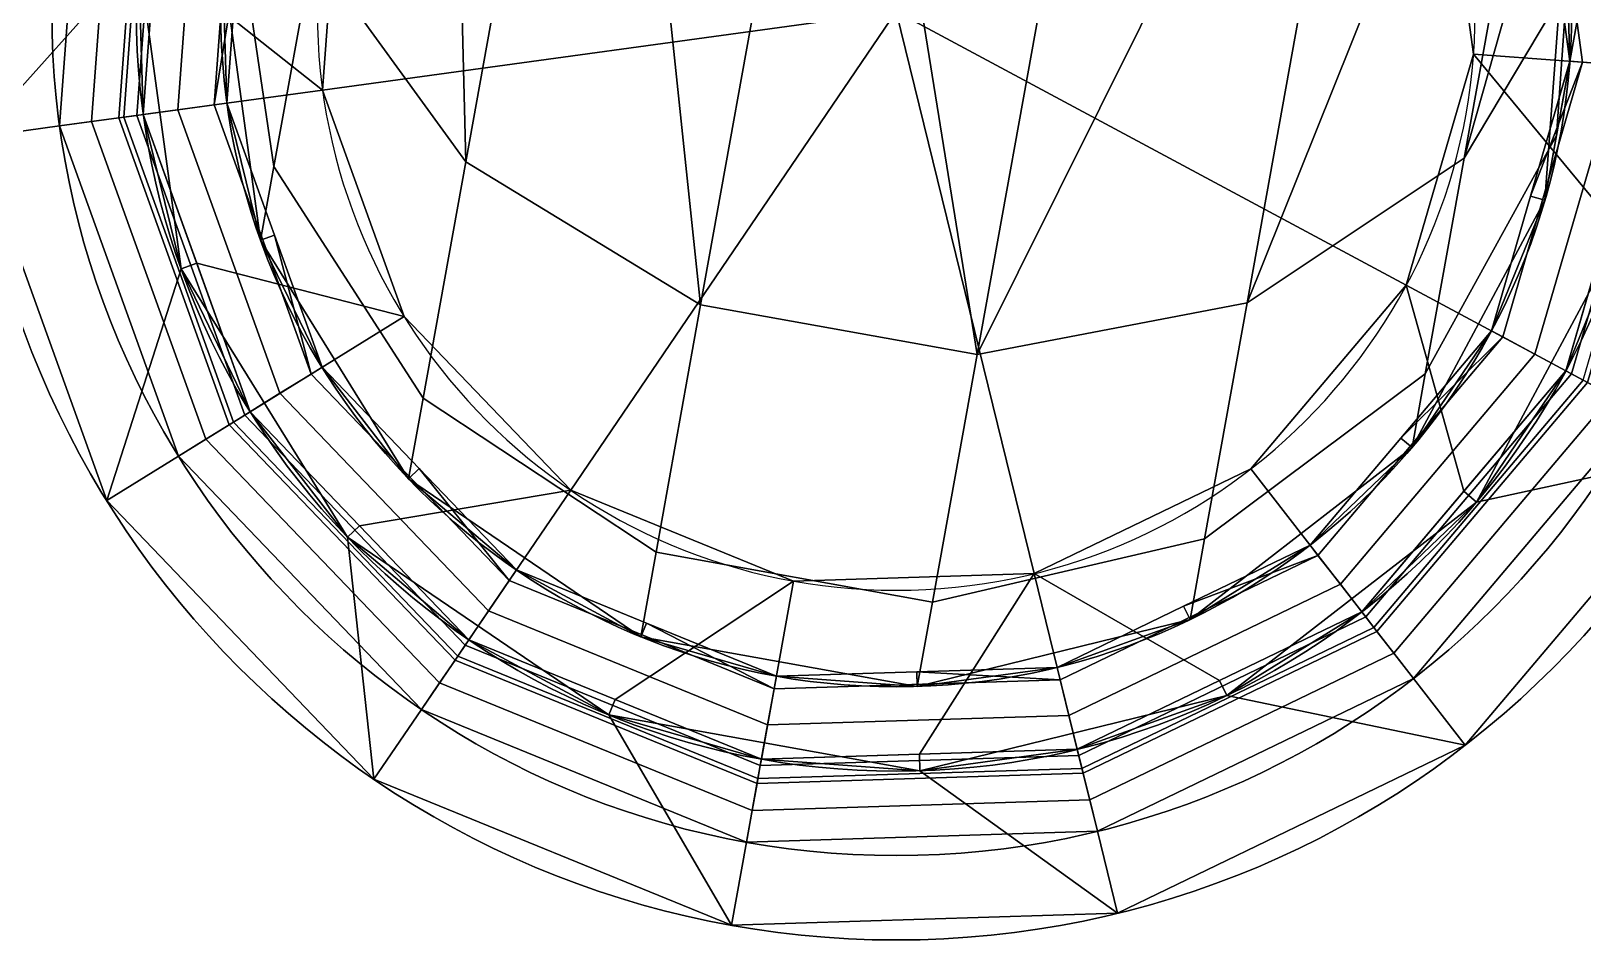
# Model space of a CAD drawing. Header units: millimetres. Extents: x -228 to 252, y -232 to 100.
# Drawn here: x -208.25 to -189.87, y 19.92 to 30.69 of the extents above; entities that cross this region are included whole.
import ezdxf

# ---------------------------------------------------------------- set-up
doc = ezdxf.new("R2010")
doc.units = ezdxf.units.MM
doc.layers.add('1', color=7, linetype='Continuous', true_color=0xffffff)

# ---------------------------------------------------------------- blocks, each defined once
blk = doc.blocks.new('fiksator_BODY')
at = {"layer": '1', "color": 60, "linetype": 'Continuous', "lineweight": 18, "extrusion": (1, 0, 0)}
for centre, radius in [((34.08, 68, 70), 10), ((34.08, 68, 176), 9), ((34.08, 68, 199), 9)]:
    blk.add_circle(centre, radius, dxfattribs=at)
at = {"layer": '1', "color": 60, "linetype": 'Continuous', "lineweight": 18, "extrusion": (-1, 0, 0)}
for centre, radius in [((-34.08, 68, -200), 10), ((-34.08, 68, -71), 9), ((-34.08, 68, -94), 9)]:
    blk.add_circle(centre, radius, dxfattribs=at)
blk = doc.blocks.new('UG_SURFACE_026')
at = {"layer": '1', "color": 60, "linetype": 'Continuous', "lineweight": 25}
for points in [[(-4.5, 7.794229), (-0.940756, 8.950697), (1.149813, 10.939741), (-3.399187, 10.461622)], [(-7.360436, 8.174593, -6), (-3.399187, 10.461622, -6), (-3.09017, 9.510566, -6), (-6.691306, 7.431448, -6)], [(-7.360436, 8.174593, -6), (-7.360436, 8.174593, -4), (-3.399187, 10.461622, -4), (-3.399187, 10.461622, -6)], [(-6.691306, 7.431448, -4), (-3.09017, 9.510566, -4), (-3.399187, 10.461622, -4), (-7.360436, 8.174593, -4)], [(-7.360436, 8.174593, -2), (-3.399187, 10.461622, -2), (-3.09017, 9.510566, -2), (-6.691306, 7.431448, -2)], [(-7.360436, 8.174593, -2), (-7.360436, 8.174593), (-3.399187, 10.461622), (-3.399187, 10.461622, -2)], [(-3.399187, 10.461622), (-7.360436, 8.174593), (-7.281153, 5.290067), (-4.5, 7.794229)], [(-2.853659, 8.782658, -6.152241), (-6.179176, 6.86267, -6.152241), (-6.691306, 7.431448, -6), (-3.09017, 9.510566, -6)], [(-3.09017, 9.510566, -4), (-6.691306, 7.431448, -4), (-6.435241, 7.147059, -3.923879), (-2.971914, 9.146611, -3.923879)], [(-2.971914, 9.146611, -2.076121), (-6.435241, 7.147059, -2.076121), (-6.691306, 7.431448, -2), (-3.09017, 9.510566, -2)], [(0.971372, 9.241986, -3.707107), (-2.871662, 8.838067, -3.707107), (-2.804675, 8.631904, -3.382683), (0.948713, 9.026401, -3.382683)], [(0.948713, 9.026401, -2.617317), (-2.804675, 8.631904, -2.617317), (-2.871662, 8.838067, -2.292893), (0.971372, 9.241986, -2.292893)], [(-2.971914, 9.146611, -3.923879), (-6.435241, 7.147059, -3.923879), (-6.218159, 6.905966, -3.707107), (-2.871662, 8.838067, -3.707107)], [(-2.871662, 8.838067, -2.292893), (-6.218159, 6.905966, -2.292893), (-6.435241, 7.147059, -2.076121), (-2.971914, 9.146611, -2.076121)], [(0.897459, 8.538753, -6.585787), (-2.653154, 8.165568, -6.585787), (-2.853659, 8.782658, -6.152241), (0.965282, 9.184045, -6.152241)], [(0.948713, 9.026401, -3.382683), (-2.804675, 8.631904, -3.382683), (-2.781153, 8.559508, -3), (0.940756, 8.950697, -3)], [(0.940756, 8.950697, -3), (-2.781153, 8.559508, -3), (-2.804675, 8.631904, -2.617317), (0.948713, 9.026401, -2.617317)], [(4.292893, 7.435509, -6.585787), (0.897459, 8.538753, -6.585787), (0.965282, 9.184045, -6.152241), (4.617317, 7.997427, -6.152241)], [(-2.871662, 8.838067, -3.707107), (-6.218159, 6.905966, -3.707107), (-6.07311, 6.744872, -3.382683), (-2.804675, 8.631904, -3.382683)], [(-2.804675, 8.631904, -2.617317), (-6.07311, 6.744872, -2.617317), (-6.218159, 6.905966, -2.292893), (-2.871662, 8.838067, -2.292893)], [(-2.781153, 8.559508, 166.999996), (-0.940756, 8.950697), (-4.5, 7.794229)], [(-2.781153, 8.559508, 166.999996), (-0.920198, 8.755103, 166.999996), (-0.940756, 8.950697)], [(0.71669, 6.818846, 174.999997), (0.940756, 8.950697, 166.999996), (-0.920198, 8.755103, 166.999996)], [(2.720378, 8.372463, 166.999996), (0.940756, 8.950697, 166.999996), (0.71669, 6.818846, 174.999997), (3.428203, 5.937822, 174.999997)], [(-2.653154, 8.165568, -6.585787), (-5.745012, 6.380483, -6.585787), (-6.179176, 6.86267, -6.152241), (-2.853659, 8.782658, -6.152241)], [(-0.920198, 8.755103, 166.999996), (-2.781153, 8.559508, 166.999996), (-2.118746, 6.52083, 174.999997), (0.71669, 6.818846, 174.999997)], [(-2.804675, 8.631904, -3.382683), (-6.07311, 6.744872, -3.382683), (-6.022175, 6.688303, -3), (-2.781153, 8.559508, -3)], [(-2.781153, 8.559508, -3), (-6.022175, 6.688303, -3), (-6.07311, 6.744872, -2.617317), (-2.804675, 8.631904, -2.617317)], [(-4.5, 7.794229), (-4.401664, 7.623906, 166.999996), (-2.781153, 8.559508, 166.999996)], [(-2.118746, 6.52083, 174.999997), (-2.781153, 8.559508, 166.999996), (-4.401664, 7.623906, 166.999996)], [(0.852141, 8.107582, -7.234633), (-2.519181, 7.753242, -7.234633), (-2.653154, 8.165568, -6.585787), (0.897459, 8.538753, -6.585787)], [(4.07612, 7.060048, -7.234633), (0.852141, 8.107582, -7.234633), (0.897459, 8.538753, -6.585787), (4.292893, 7.435509, -6.585787)], [(-10.049, 4.474103, -6), (-7.360436, 8.174593, -6), (-6.691306, 7.431448, -6), (-9.135455, 4.067366, -6)], [(-10.049, 4.474103, -6), (-10.049, 4.474103, -4), (-7.360436, 8.174593, -4), (-7.360436, 8.174593, -6)], [(-7.360436, 8.174593, -4), (-10.049, 4.474103, -4), (-9.135455, 4.067366, -4), (-6.691306, 7.431448, -4)], [(-6.691306, 7.431448, -2), (-9.135455, 4.067366, -2), (-10.049, 4.474103, -2), (-7.360436, 8.174593, -2)], [(-10.049, 4.474103, -2), (-10.049, 4.474103), (-7.360436, 8.174593), (-7.360436, 8.174593, -2)], [(-8.803328, 1.871205), (-7.281153, 5.290067), (-7.360436, 8.174593), (-10.049, 4.474103)], [(-2.519181, 7.753242, -7.234633), (-5.454914, 6.058296, -7.234633), (-5.745012, 6.380483, -6.585787), (-2.653154, 8.165568, -6.585787)], [(-0.817954, 7.782314, -8), (-2.472136, 7.608452, -8), (-2.519181, 7.753242, -7.234633), (0.852141, 8.107582, -7.234633)], [(0.852141, 8.107582, -7.234633), (0.836228, 7.956175, -8), (-0.817954, 7.782314, -8)], [(2.418114, 7.442189, -8), (0.836228, 7.956175, -8), (0.852141, 8.107582, -7.234633), (4.07612, 7.060048, -7.234633)], [(-3.114071, 6.928203, -20.729296), (-4, 6.928203, -14), (-0.836228, 7.956175, -14), (-0.058102, 7.956175, -19.910451)], [(-0.836228, 7.956175, -14), (-4, 6.928203, -14), (-2.472136, 7.608452, -8)], [(-0.516661, 6.928203, -27.000001), (-3.114071, 6.928203, -20.729296), (-0.058102, 7.956175, -19.910451), (2.223247, 7.956175, -25.418114)], [(-2.472136, 7.608452, -8), (-0.817954, 7.782314, -8), (-0.836228, 7.956175, -14)], [(-0.058102, 7.956175, -19.910451), (-0.836228, 7.956175, -14), (2.472136, 7.608452, -14), (3.137532, 7.608452, -19.054184)], [(2.472136, 7.608452, -14), (-0.836228, 7.956175, -14), (0.836228, 7.956175, -8)], [(-0.836228, 7.956175, -14), (-0.817954, 7.782314, -8), (0.836228, 7.956175, -8)], [(-0.516661, 6.928203, -27.000001), (2.223247, 7.956175, -25.418114), (5.852349, 7.956175, -30.147651), (4.733786, 7.442189, -31.266212)], [(2.223247, 7.956175, -25.418114), (-0.058102, 7.956175, -19.910451), (3.137532, 7.608452, -19.054184), (5.088374, 7.608452, -23.763932)], [(0.836228, 7.956175, -8), (2.418114, 7.442189, -8), (2.472136, 7.608452, -14)], [(-6.022175, 6.688303, 166.999996), (-4.5, 7.794229), (-7.281153, 5.290067)], [(-6.022175, 6.688303, 166.999996), (-4.401664, 7.623906, 166.999996), (-4.5, 7.794229)], [(-3.91259, 6.776806, -8), (-5.353045, 5.945159, -8), (-5.454914, 6.058296, -7.234633), (-2.519181, 7.753242, -7.234633)], [(-2.519181, 7.753242, -7.234633), (-2.472136, 7.608452, -8), (-3.91259, 6.776806, -8)], [(-4.401664, 7.623906, 166.999996), (-6.022175, 6.688303, 166.999996), (-4.587831, 5.095303, 174.999997), (-2.118746, 6.52083, 174.999997)], [(-4, 6.928203, -14), (-3.91259, 6.776806, -8), (-2.472136, 7.608452, -8)], [(-6.179176, 6.86267, -6.152241), (-8.436257, 3.756064, -6.152241), (-9.135455, 4.067366, -6), (-6.691306, 7.431448, -6)], [(-6.691306, 7.431448, -4), (-9.135455, 4.067366, -4), (-8.785856, 3.911715, -3.923879), (-6.435241, 7.147059, -3.923879)], [(-6.435241, 7.147059, -2.076121), (-8.785856, 3.911715, -2.076121), (-9.135455, 4.067366, -2), (-6.691306, 7.431448, -2)], [(4.733786, 7.442189, -31.266212), (3.615224, 6.928203, -32.384776), (-0.516661, 6.928203, -27.000001)], [(-6.435241, 7.147059, -3.923879), (-8.785856, 3.911715, -3.923879), (-8.48948, 3.77976, -3.707107), (-6.218159, 6.905966, -3.707107)], [(-6.218159, 6.905966, -2.292893), (-8.48948, 3.77976, -2.292893), (-8.785856, 3.911715, -2.076121), (-6.435241, 7.147059, -2.076121)], [(-6.218159, 6.905966, -3.707107), (-8.48948, 3.77976, -3.707107), (-8.291448, 3.691591, -3.382683), (-6.07311, 6.744872, -3.382683)], [(-6.07311, 6.744872, -2.617317), (-8.291448, 3.691591, -2.617317), (-8.48948, 3.77976, -2.292893), (-6.218159, 6.905966, -2.292893)], [(-5.745012, 6.380483, -6.585787), (-7.843507, 3.492154, -6.585787), (-8.436257, 3.756064, -6.152241), (-6.179176, 6.86267, -6.152241)], [(-5.501972, 4.702282, -21.369131), (-6.472136, 4.702282, -14), (-4, 6.928203, -14), (-3.114071, 6.928203, -20.729296)], [(-4, 6.928203, -14), (-6.472136, 4.702282, -14), (-5.353045, 5.945159, -8)], [(-2.657593, 4.702282, -28.236069), (-5.501972, 4.702282, -21.369131), (-3.114071, 6.928203, -20.729296), (-0.516661, 6.928203, -27.000001)], [(-5.353045, 5.945159, -8), (-3.91259, 6.776806, -8), (-4, 6.928203, -14)], [(-2.657593, 4.702282, -28.236069), (-0.516661, 6.928203, -27.000001), (3.615224, 6.928203, -32.384776), (2.741192, 5.815242, -33.258807)], [(3.428203, 5.937822, 174.999997), (0.71669, 6.818846, 174.999997), (-2.118746, 6.52083, 174.999997), (0, 0, 174.999997)], [(-6.07311, 6.744872, -3.382683), (-8.291448, 3.691591, -3.382683), (-8.221909, 3.66063, -3), (-6.022175, 6.688303, -3)], [(-6.022175, 6.688303, -3), (-8.221909, 3.66063, -3), (-8.291448, 3.691591, -2.617317), (-6.07311, 6.744872, -2.617317)], [(-7.281153, 5.290067), (-7.122042, 5.174466, 166.999996), (-6.022175, 6.688303, 166.999996)], [(-6.263639, 2.788752, 174.999997), (-4.587831, 5.095303, 174.999997), (-6.022175, 6.688303, 166.999996), (-7.122042, 5.174466, 166.999996)], [(-2.118746, 6.52083, 174.999997), (-4.587831, 5.095303, 174.999997), (-6.263639, 2.788752, 174.999997), (0, 0, 174.999997)], [(-5.454914, 6.058296, -7.234633), (-7.447443, 3.315815, -7.234633), (-7.843507, 3.492154, -6.585787), (-5.745012, 6.380483, -6.585787)], [(-6.330704, 4.599526, -8), (-7.308363, 3.253893, -8), (-7.447443, 3.315815, -7.234633), (-5.454914, 6.058296, -7.234633)], [(-6.472136, 4.702282, -14), (-6.330704, 4.599526, -8), (-5.353045, 5.945159, -8)], [(-5.454914, 6.058296, -7.234633), (-5.353045, 5.945159, -8), (-6.330704, 4.599526, -8)], [(2.741192, 5.815242, -33.258807), (1.86716, 4.702282, -34.132842), (-2.657593, 4.702282, -28.236069)], [(-8.221909, 3.66063, 166.999996), (-7.281153, 5.290067), (-8.803328, 1.871205)], [(-8.221909, 3.66063, 166.999996), (-7.122042, 5.174466, 166.999996), (-7.281153, 5.290067)], [(-7.122042, 5.174466, 166.999996), (-8.221909, 3.66063, 166.999996), (-6.263639, 2.788752, 174.999997)], [(-6.808912, 1.663294, -21.719325), (-7.825181, 1.663294, -14), (-6.472136, 4.702282, -14), (-5.501972, 4.702282, -21.369131)], [(-6.472136, 4.702282, -14), (-7.825181, 1.663294, -14), (-7.308363, 3.253893, -8)], [(-7.308363, 3.253893, -8), (-6.330704, 4.599526, -8), (-6.472136, 4.702282, -14)], [(-3.829364, 1.663294, -28.912591), (-6.808912, 1.663294, -21.719325), (-5.501972, 4.702282, -21.369131), (-2.657593, 4.702282, -28.236069)], [(-3.829364, 1.663294, -28.912591), (-2.657593, 4.702282, -28.236069), (1.86716, 4.702282, -34.132842), (1.388786, 3.182788, -34.611214)], [(-9.135455, 4.067366, -6), (-10, 0, -6), (-11, 0, -6), (-10.049, 4.474103, -6)], [(-11, 0, -6), (-11, 0, -4), (-10.049, 4.474103, -4), (-10.049, 4.474103, -6)], [(-10.049, 4.474103, -4), (-11, 0, -4), (-10, 0, -4), (-9.135455, 4.067366, -4)], [(-9.135455, 4.067366, -2), (-10, 0, -2), (-11, 0, -2), (-10.049, 4.474103, -2)], [(-11, 0, -2), (-11, 0), (-10.049, 4.474103), (-10.049, 4.474103, -2)], [(-10.049, 4.474103), (-11, 0), (-8.803328, -1.871205), (-8.803328, 1.871205)], [(-8.436257, 3.756064, -6.152241), (-9.234633, 0, -6.152241), (-10, 0, -6), (-9.135455, 4.067366, -6)], [(-9.135455, 4.067366, -4), (-10, 0, -4), (-9.617317, 0, -3.923879), (-8.785856, 3.911715, -3.923879)], [(-8.785856, 3.911715, -2.076121), (-9.617317, 0, -2.076121), (-10, 0, -2), (-9.135455, 4.067366, -2)], [(-8.785856, 3.911715, -3.923879), (-9.617317, 0, -3.923879), (-9.292893, 0, -3.707107), (-8.48948, 3.77976, -3.707107)], [(-8.48948, 3.77976, -2.292893), (-9.292893, 0, -2.292893), (-9.617317, 0, -2.076121), (-8.785856, 3.911715, -2.076121)], [(-8.48948, 3.77976, -3.707107), (-9.292893, 0, -3.707107), (-9.07612, 0, -3.382683), (-8.291448, 3.691591, -3.382683)], [(-8.291448, 3.691591, -2.617317), (-9.07612, 0, -2.617317), (-9.292893, 0, -2.292893), (-8.48948, 3.77976, -2.292893)], [(-7.843507, 3.492154, -6.585787), (-8.585786, 0, -6.585787), (-9.234633, 0, -6.152241), (-8.436257, 3.756064, -6.152241)], [(-8.291448, 3.691591, -3.382683), (-9.07612, 0, -3.382683), (-9, 0, -3), (-8.221909, 3.66063, -3)], [(-8.221909, 3.66063, -3), (-9, 0, -3), (-9.07612, 0, -2.617317), (-8.291448, 3.691591, -2.617317)], [(-8.803328, 1.871205), (-8.610955, 1.830315, 166.999996), (-8.221909, 3.66063, 166.999996)], [(-6.263639, 2.788752, 174.999997), (-8.221909, 3.66063, 166.999996), (-8.610955, 1.830315, 166.999996)], [(-7.447443, 3.315815, -7.234633), (-8.152241, 0, -7.234633), (-8.585786, 0, -6.585787), (-7.843507, 3.492154, -6.585787)], [(-7.654182, 1.626947, -8), (-8, 0, -8), (-8.152241, 0, -7.234633), (-7.447443, 3.315815, -7.234633)], [(-7.447443, 3.315815, -7.234633), (-7.308363, 3.253893, -8), (-7.654182, 1.626947, -8)], [(-7.825181, 1.663294, -14), (-7.654182, 1.626947, -8), (-7.308363, 3.253893, -8)], [(1.388786, 3.182788, -34.611214), (0.910412, 1.663294, -35.089586), (-3.829364, 1.663294, -28.912591)], [(-8.610955, 1.830315, 166.999996), (-9, 0, 166.999996), (-6.856407, 0, 174.999997), (-6.263639, 2.788752, 174.999997)], [(-6.263639, 2.788752, 174.999997), (-6.856407, 0, 174.999997), (-6.263639, -2.788752, 174.999997), (0, 0, 174.999997)], [(-9, 0, 166.999996), (-8.803328, 1.871205), (-8.803328, -1.871205)], [(-9, 0, 166.999996), (-8.610955, 1.830315, 166.999996), (-8.803328, 1.871205)], [(-7.825181, 1.663294, -14), (-7.825181, -1.663294, -14), (-8, 0, -8)], [(-8, 0, -8), (-7.654182, 1.626947, -8), (-7.825181, 1.663294, -14)], [(-6.808912, -1.663294, -21.719325), (-7.825181, -1.663294, -14), (-7.825181, 1.663294, -14), (-6.808912, 1.663294, -21.719325)], [(-3.829364, -1.663294, -28.912591), (-6.808912, -1.663294, -21.719325), (-6.808912, 1.663294, -21.719325), (-3.829364, 1.663294, -28.912591)], [(-3.829364, 1.663294, -28.912591), (0.910412, 1.663294, -35.089586), (0.910412, 0, -35.089586)], [(0.910412, 0, -35.089586), (0.910412, -1.663294, -35.089586), (-3.829364, -1.663294, -28.912591), (-3.829364, 1.663294, -28.912591)], [(-10.049, -4.474103, -6), (-11, 0, -6), (-10, 0, -6), (-9.135455, -4.067366, -6)], [(-10.049, -4.474103, -6), (-10.049, -4.474103, -4), (-11, 0, -4), (-11, 0, -6)], [(-9.135455, -4.067366, -4), (-10, 0, -4), (-11, 0, -4), (-10.049, -4.474103, -4)], [(-10.049, -4.474103, -2), (-11, 0, -2), (-10, 0, -2), (-9.135455, -4.067366, -2)], [(-10.049, -4.474103, -2), (-10.049, -4.474103), (-11, 0), (-11, 0, -2)], [(-11, 0), (-10.049, -4.474103), (-7.281153, -5.290067), (-8.803328, -1.871205)], [(-9.234633, 0, -6.152241), (-8.436257, -3.756064, -6.152241), (-9.135455, -4.067366, -6), (-10, 0, -6)], [(-10, 0, -4), (-9.135455, -4.067366, -4), (-8.785856, -3.911715, -3.923879), (-9.617317, 0, -3.923879)], [(-9.617317, 0, -2.076121), (-8.785856, -3.911715, -2.076121), (-9.135455, -4.067366, -2), (-10, 0, -2)], [(-9.617317, 0, -3.923879), (-8.785856, -3.911715, -3.923879), (-8.48948, -3.77976, -3.707107), (-9.292893, 0, -3.707107)], [(-9.292893, 0, -2.292893), (-8.48948, -3.77976, -2.292893), (-8.785856, -3.911715, -2.076121), (-9.617317, 0, -2.076121)], [(-9.292893, 0, -3.707107), (-8.48948, -3.77976, -3.707107), (-8.291448, -3.691591, -3.382683), (-9.07612, 0, -3.382683)], [(-9.07612, 0, -2.617317), (-8.291448, -3.691591, -2.617317), (-8.48948, -3.77976, -2.292893), (-9.292893, 0, -2.292893)], [(-8.585786, 0, -6.585787), (-7.843507, -3.492154, -6.585787), (-8.436257, -3.756064, -6.152241), (-9.234633, 0, -6.152241)], [(-9.07612, 0, -3.382683), (-8.291448, -3.691591, -3.382683), (-8.221909, -3.66063, -3), (-9, 0, -3)], [(-9, 0, -3), (-8.221909, -3.66063, -3), (-8.291448, -3.691591, -2.617317), (-9.07612, 0, -2.617317)], [(-8.803328, -1.871205), (-8.610955, -1.830315, 166.999996), (-9, 0, 166.999996)], [(-6.856407, 0, 174.999997), (-9, 0, 166.999996), (-8.610955, -1.830315, 166.999996)], [(-8.610955, -1.830315, 166.999996), (-8.221909, -3.66063, 166.999996), (-6.263639, -2.788752, 174.999997), (-6.856407, 0, 174.999997)], [(-8.152241, 0, -7.234633), (-7.447443, -3.315815, -7.234633), (-7.843507, -3.492154, -6.585787), (-8.585786, 0, -6.585787)], [(-8.152241, 0, -7.234633), (-8, 0, -8), (-7.654182, -1.626947, -8)], [(-7.654182, -1.626947, -8), (-7.308363, -3.253893, -8), (-7.447443, -3.315815, -7.234633), (-8.152241, 0, -7.234633)], [(-7.825181, -1.663294, -14), (-7.654182, -1.626947, -8), (-8, 0, -8)], [(-6.263639, -2.788752, 174.999997), (-4.587831, -5.095303, 174.999997), (-2.118746, -6.52083, 174.999997), (0, 0, 174.999997)], [(-2.118746, -6.52083, 174.999997), (0.71669, -6.818846, 174.999997), (3.428203, -5.937822, 174.999997), (0, 0, 174.999997)], [(-7.308363, -3.253893, -8), (-7.654182, -1.626947, -8), (-7.825181, -1.663294, -14)], [(-8.221909, -3.66063, 166.999996), (-8.610955, -1.830315, 166.999996), (-8.803328, -1.871205)], [(-5.501972, -4.702282, -21.369131), (-6.472136, -4.702282, -14), (-7.825181, -1.663294, -14), (-6.808912, -1.663294, -21.719325)], [(-7.825181, -1.663294, -14), (-6.472136, -4.702282, -14), (-7.308363, -3.253893, -8)], [(-2.657593, -4.702282, -28.236069), (-5.501972, -4.702282, -21.369131), (-6.808912, -1.663294, -21.719325), (-3.829364, -1.663294, -28.912591)], [(-3.829364, -1.663294, -28.912591), (0.910412, -1.663294, -35.089586), (1.388786, -3.182788, -34.611214)], [(1.388786, -3.182788, -34.611214), (1.86716, -4.702282, -34.132842), (-2.657593, -4.702282, -28.236069), (-3.829364, -1.663294, -28.912591)], [(-8.803328, -1.871205), (-7.281153, -5.290067), (-8.221909, -3.66063, 166.999996)], [(-6.263639, -2.788752, 174.999997), (-8.221909, -3.66063, 166.999996), (-7.122042, -5.174466, 166.999996)], [(-7.122042, -5.174466, 166.999996), (-6.022175, -6.688303, 166.999996), (-4.587831, -5.095303, 174.999997), (-6.263639, -2.788752, 174.999997)], [(-7.447443, -3.315815, -7.234633), (-7.308363, -3.253893, -8), (-6.330704, -4.599526, -8)], [(-6.472136, -4.702282, -14), (-6.330704, -4.599526, -8), (-7.308363, -3.253893, -8)], [(-7.843507, -3.492154, -6.585787), (-5.745012, -6.380483, -6.585787), (-6.179176, -6.86267, -6.152241), (-8.436257, -3.756064, -6.152241)], [(-7.447443, -3.315815, -7.234633), (-5.454914, -6.058296, -7.234633), (-5.745012, -6.380483, -6.585787), (-7.843507, -3.492154, -6.585787)], [(-6.330704, -4.599526, -8), (-5.353045, -5.945159, -8), (-5.454914, -6.058296, -7.234633), (-7.447443, -3.315815, -7.234633)], [(-8.291448, -3.691591, -3.382683), (-6.07311, -6.744872, -3.382683), (-6.022175, -6.688303, -3), (-8.221909, -3.66063, -3)], [(-8.221909, -3.66063, -3), (-6.022175, -6.688303, -3), (-6.07311, -6.744872, -2.617317), (-8.291448, -3.691591, -2.617317)], [(-7.281153, -5.290067), (-7.122042, -5.174466, 166.999996), (-8.221909, -3.66063, 166.999996)], [(-8.436257, -3.756064, -6.152241), (-6.179176, -6.86267, -6.152241), (-6.691306, -7.431448, -6), (-9.135455, -4.067366, -6)], [(-8.785856, -3.911715, -3.923879), (-6.435241, -7.147059, -3.923879), (-6.218159, -6.905966, -3.707107), (-8.48948, -3.77976, -3.707107)], [(-8.48948, -3.77976, -2.292893), (-6.218159, -6.905966, -2.292893), (-6.435241, -7.147059, -2.076121), (-8.785856, -3.911715, -2.076121)], [(-8.48948, -3.77976, -3.707107), (-6.218159, -6.905966, -3.707107), (-6.07311, -6.744872, -3.382683), (-8.291448, -3.691591, -3.382683)], [(-8.291448, -3.691591, -2.617317), (-6.07311, -6.744872, -2.617317), (-6.218159, -6.905966, -2.292893), (-8.48948, -3.77976, -2.292893)], [(-9.135455, -4.067366, -4), (-6.691306, -7.431448, -4), (-6.435241, -7.147059, -3.923879), (-8.785856, -3.911715, -3.923879)], [(-8.785856, -3.911715, -2.076121), (-6.435241, -7.147059, -2.076121), (-6.691306, -7.431448, -2), (-9.135455, -4.067366, -2)], [(-7.360436, -8.174593, -6), (-10.049, -4.474103, -6), (-9.135455, -4.067366, -6), (-6.691306, -7.431448, -6)], [(-6.691306, -7.431448, -4), (-9.135455, -4.067366, -4), (-10.049, -4.474103, -4), (-7.360436, -8.174593, -4)], [(-7.360436, -8.174593, -2), (-10.049, -4.474103, -2), (-9.135455, -4.067366, -2), (-6.691306, -7.431448, -2)], [(-7.360436, -8.174593, -6), (-7.360436, -8.174593, -4), (-10.049, -4.474103, -4), (-10.049, -4.474103, -6)], [(-7.360436, -8.174593, -2), (-7.360436, -8.174593), (-10.049, -4.474103), (-10.049, -4.474103, -2)], [(-4.5, -7.794229), (-7.281153, -5.290067), (-10.049, -4.474103), (-7.360436, -8.174593)], [(-5.353045, -5.945159, -8), (-6.330704, -4.599526, -8), (-6.472136, -4.702282, -14)], [(-3.114071, -6.928203, -20.729296), (-4, -6.928203, -14), (-6.472136, -4.702282, -14), (-5.501972, -4.702282, -21.369131)], [(-6.472136, -4.702282, -14), (-4, -6.928203, -14), (-5.353045, -5.945159, -8)], [(-0.516661, -6.928203, -27.000001), (-3.114071, -6.928203, -20.729296), (-5.501972, -4.702282, -21.369131), (-2.657593, -4.702282, -28.236069)], [(-2.657593, -4.702282, -28.236069), (1.86716, -4.702282, -34.132842), (2.741192, -5.815242, -33.258807)], [(2.741192, -5.815242, -33.258807), (3.615224, -6.928203, -32.384776), (-0.516661, -6.928203, -27.000001), (-2.657593, -4.702282, -28.236069)], [(-4.587831, -5.095303, 174.999997), (-6.022175, -6.688303, 166.999996), (-4.401664, -7.623906, 166.999996)], [(-4.401664, -7.623906, 166.999996), (-2.781153, -8.559508, 166.999996), (-2.118746, -6.52083, 174.999997), (-4.587831, -5.095303, 174.999997)], [(-6.022175, -6.688303, 166.999996), (-7.122042, -5.174466, 166.999996), (-7.281153, -5.290067)], [(-7.281153, -5.290067), (-4.5, -7.794229), (-6.022175, -6.688303, 166.999996)], [(-5.454914, -6.058296, -7.234633), (-2.519181, -7.753242, -7.234633), (-2.653154, -8.165568, -6.585787), (-5.745012, -6.380483, -6.585787)], [(-5.454914, -6.058296, -7.234633), (-5.353045, -5.945159, -8), (-3.91259, -6.776806, -8)], [(-3.91259, -6.776806, -8), (-2.472136, -7.608452, -8), (-2.519181, -7.753242, -7.234633), (-5.454914, -6.058296, -7.234633)], [(-4, -6.928203, -14), (-3.91259, -6.776806, -8), (-5.353045, -5.945159, -8)], [(-5.745012, -6.380483, -6.585787), (-2.653154, -8.165568, -6.585787), (-2.853659, -8.782658, -6.152241), (-6.179176, -6.86267, -6.152241)], [(-2.118746, -6.52083, 174.999997), (-2.781153, -8.559508, 166.999996), (-0.920198, -8.755103, 166.999996)], [(-0.920198, -8.755103, 166.999996), (0.940756, -8.950697, 166.999996), (0.71669, -6.818846, 174.999997), (-2.118746, -6.52083, 174.999997)], [(-6.218159, -6.905966, -3.707107), (-2.871662, -8.838067, -3.707107), (-2.804675, -8.631904, -3.382683), (-6.07311, -6.744872, -3.382683)], [(-6.07311, -6.744872, -2.617317), (-2.804675, -8.631904, -2.617317), (-2.871662, -8.838067, -2.292893), (-6.218159, -6.905966, -2.292893)], [(-6.07311, -6.744872, -3.382683), (-2.804675, -8.631904, -3.382683), (-2.781153, -8.559508, -3), (-6.022175, -6.688303, -3)], [(-6.022175, -6.688303, -3), (-2.781153, -8.559508, -3), (-2.804675, -8.631904, -2.617317), (-6.07311, -6.744872, -2.617317)], [(-4.5, -7.794229), (-4.401664, -7.623906, 166.999996), (-6.022175, -6.688303, 166.999996)], [(-2.472136, -7.608452, -8), (-3.91259, -6.776806, -8), (-4, -6.928203, -14)], [(-6.179176, -6.86267, -6.152241), (-2.853659, -8.782658, -6.152241), (-3.09017, -9.510566, -6), (-6.691306, -7.431448, -6)], [(-6.435241, -7.147059, -3.923879), (-2.971914, -9.146611, -3.923879), (-2.871662, -8.838067, -3.707107), (-6.218159, -6.905966, -3.707107)], [(-6.218159, -6.905966, -2.292893), (-2.871662, -8.838067, -2.292893), (-2.971914, -9.146611, -2.076121), (-6.435241, -7.147059, -2.076121)], [(-0.058102, -7.956175, -19.910451), (-0.836228, -7.956175, -14), (-4, -6.928203, -14), (-3.114071, -6.928203, -20.729296)], [(-4, -6.928203, -14), (-0.836228, -7.956175, -14), (-2.472136, -7.608452, -8)], [(2.223247, -7.956175, -25.418114), (-0.058102, -7.956175, -19.910451), (-3.114071, -6.928203, -20.729296), (-0.516661, -6.928203, -27.000001)], [(-6.691306, -7.431448, -4), (-3.09017, -9.510566, -4), (-2.971914, -9.146611, -3.923879), (-6.435241, -7.147059, -3.923879)], [(-6.435241, -7.147059, -2.076121), (-2.971914, -9.146611, -2.076121), (-3.09017, -9.510566, -2), (-6.691306, -7.431448, -2)], [(-3.399187, -10.461622, -6), (-7.360436, -8.174593, -6), (-6.691306, -7.431448, -6), (-3.09017, -9.510566, -6)], [(-7.360436, -8.174593, -4), (-3.399187, -10.461622, -4), (-3.09017, -9.510566, -4), (-6.691306, -7.431448, -4)], [(-6.691306, -7.431448, -2), (-3.09017, -9.510566, -2), (-3.399187, -10.461622, -2), (-7.360436, -8.174593, -2)], [(-2.781153, -8.559508, 166.999996), (-4.401664, -7.623906, 166.999996), (-4.5, -7.794229)], [(-2.519181, -7.753242, -7.234633), (-2.472136, -7.608452, -8), (-0.817954, -7.782314, -8)], [(-0.836228, -7.956175, -14), (-0.817954, -7.782314, -8), (-2.472136, -7.608452, -8)], [(-7.360436, -8.174593), (-3.399187, -10.461622), (-0.940756, -8.950697), (-4.5, -7.794229)], [(-4.5, -7.794229), (-0.940756, -8.950697), (-2.781153, -8.559508, 166.999996)], [(-2.519181, -7.753242, -7.234633), (0.852141, -8.107582, -7.234633), (0.897459, -8.538753, -6.585787), (-2.653154, -8.165568, -6.585787)], [(-0.817954, -7.782314, -8), (0.836228, -7.956175, -8), (0.852141, -8.107582, -7.234633), (-2.519181, -7.753242, -7.234633)], [(-3.399187, -10.461622, -6), (-3.399187, -10.461622, -4), (-7.360436, -8.174593, -4), (-7.360436, -8.174593, -6)], [(-3.399187, -10.461622, -2), (-3.399187, -10.461622), (-7.360436, -8.174593), (-7.360436, -8.174593, -2)], [(-2.653154, -8.165568, -6.585787), (0.897459, -8.538753, -6.585787), (0.965282, -9.184045, -6.152241), (-2.853659, -8.782658, -6.152241)], [(2.781153, -8.559508), (-0.940756, -8.950697), (-3.399187, -10.461622), (1.149813, -10.939741)], [(-2.871662, -8.838067, -3.707107), (0.971372, -9.241986, -3.707107), (0.948713, -9.026401, -3.382683), (-2.804675, -8.631904, -3.382683)], [(-2.804675, -8.631904, -2.617317), (0.948713, -9.026401, -2.617317), (0.971372, -9.241986, -2.292893), (-2.871662, -8.838067, -2.292893)], [(-2.804675, -8.631904, -3.382683), (0.948713, -9.026401, -3.382683), (0.940756, -8.950697, -3), (-2.781153, -8.559508, -3)], [(-2.781153, -8.559508, -3), (0.940756, -8.950697, -3), (0.948713, -9.026401, -2.617317), (-2.804675, -8.631904, -2.617317)], [(-0.940756, -8.950697), (-0.920198, -8.755103, 166.999996), (-2.781153, -8.559508, 166.999996)], [(-2.853659, -8.782658, -6.152241), (0.965282, -9.184045, -6.152241), (1.045285, -9.945219, -6), (-3.09017, -9.510566, -6)], [(-2.971914, -9.146611, -3.923879), (1.005283, -9.564632, -3.923879), (0.971372, -9.241986, -3.707107), (-2.871662, -8.838067, -3.707107)], [(-2.871662, -8.838067, -2.292893), (0.971372, -9.241986, -2.292893), (1.005283, -9.564632, -2.076121), (-2.971914, -9.146611, -2.076121)], [(-3.09017, -9.510566, -4), (1.045285, -9.945219, -4), (1.005283, -9.564632, -3.923879), (-2.971914, -9.146611, -3.923879)], [(-2.971914, -9.146611, -2.076121), (1.005283, -9.564632, -2.076121), (1.045285, -9.945219, -2), (-3.09017, -9.510566, -2)], [(-3.09017, -9.510566, -6), (1.045285, -9.945219, -6), (1.149813, -10.939741, -6), (-3.399187, -10.461622, -6)], [(-3.399187, -10.461622, -4), (1.149813, -10.939741, -4), (1.045285, -9.945219, -4), (-3.09017, -9.510566, -4)], [(1.149813, -10.939741, -2), (-3.399187, -10.461622, -2), (-3.09017, -9.510566, -2), (1.045285, -9.945219, -2)]]:
    blk.add_3dface(points, dxfattribs=at)
blk = doc.blocks.new('3033-0495_d18_BODY')
at = {"layer": '1', "color": 60, "linetype": 'Continuous', "lineweight": 25}
for centre, radius in [((0, 0, -4), 11), ((0, 0, -2), 11), ((0, 0, -6), 11), ((0, 0, -6), 10), ((0, 0), 9), ((0, 0, -14), 8), ((0, 0, 175), 6.856406)]:
    blk.add_circle(centre, radius, dxfattribs=at)
at = {"layer": '1', "color": 60, "linetype": 'Continuous', "lineweight": 25, "extrusion": (0, 0, -1)}
for centre, radius in [((0, 0), 11), ((0, 0, 4), 10), ((0, 0, 2), 10), ((0, 0, -167), 9), ((0, 0, 8), 8)]:
    blk.add_circle(centre, radius, dxfattribs=at)
at = {"layer": '1', "color": 60, "linetype": 'Continuous', "lineweight": 25}
blk.add_blockref('UG_SURFACE_026', (0, 0), dxfattribs=at)

msp = doc.modelspace()

# ---------------------------------------------------------------- block references
at = {"layer": '1', "color": 172, "linetype": 'Continuous', "lineweight": 18, "extrusion": (0, 0, -1), "rotation": 100.215053}
msp.add_blockref('3033-0495_d18_BODY', (198, 30.92, -81.5), dxfattribs=at)
at = {"layer": '1', "color": 172, "linetype": 'Continuous', "lineweight": 18, "extrusion": (-1, 0, 0), "rotation": 270}
msp.add_blockref('fiksator_BODY', (-65, 135, 130), dxfattribs=at)

doc.saveas('drawing.dxf')
